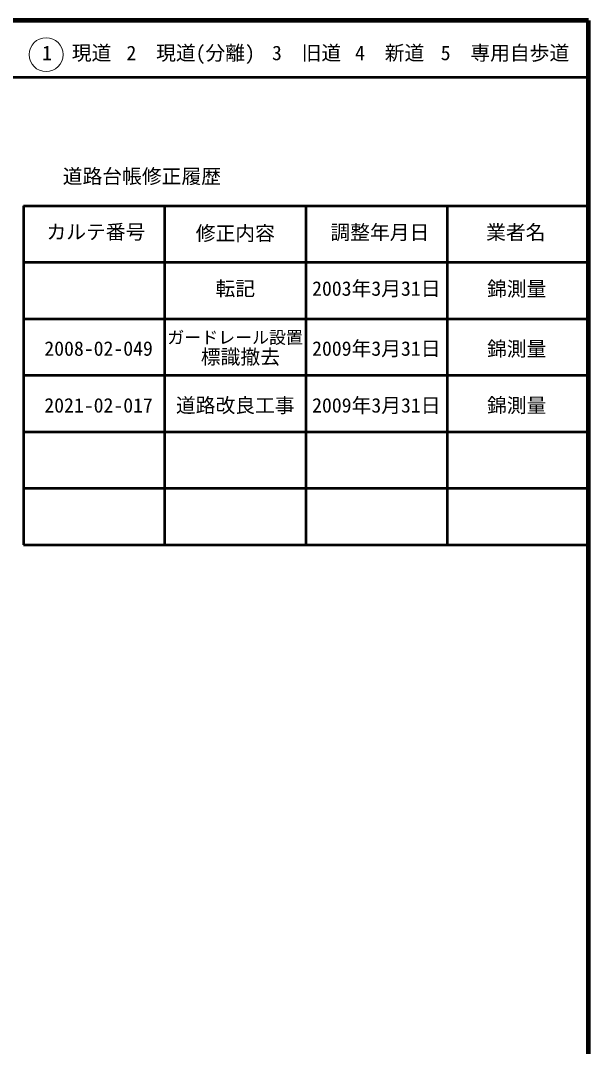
# Model space of a CAD drawing. Units: millimetres, scale not verified. Extents: x 40000 to 680000, y 20000 to 380000.
# Drawn here: x 579500 to 680000, y 198357 to 380000 of the extents above; entities that cross this region are included whole.
import ezdxf
from ezdxf.enums import TextEntityAlignment as Align

# ---------------------------------------------------------------- set-up
doc = ezdxf.new("R2010")
doc.units = ezdxf.units.MM
doc.header["$LTSCALE"] = 1000
for name, color, linetype, lineweight in [('M-TTL', 2, 'Continuous', 140), ('M-TTL-FRAM', 2, 'Continuous', 50), ('M-TTL-LINE', 7, 'Continuous', 50), ('M-TTL-TXT', 7, 'Continuous', 13)]:
    doc.layers.add(name, color=color, linetype=linetype, lineweight=lineweight)
doc.styles.add('ＭＳ ゴシック', font='')
doc.styles.get('ＭＳ ゴシック').set_extended_font_data('MS Gothic')

msp = doc.modelspace()

# ---------------------------------------------------------------- linework, layer by layer
at = {"layer": 'M-TTL'}
for p, q in [((680000, 380000), (40000, 380000)), ((680000, 20000), (680000, 380000))]:
    msp.add_line(p, q, dxfattribs=at)
at = {"layer": 'M-TTL-FRAM'}
for p, q in [((580000, 347197), (580000, 287197)), ((580000, 347197), (680000, 347197)), ((580000, 287197), (680000, 287197))]:
    msp.add_line(p, q, dxfattribs=at)
at = {"layer": 'M-TTL-LINE'}
for p, q in [((40000, 370000), (680000, 370000)), ((605000, 347197), (605000, 287197)), ((630000, 347197), (630000, 287197)), ((655000, 347197), (655000, 287197)), ((580000, 337197), (680000, 337197)), ((580000, 327197), (680000, 327197)), ((580000, 317197), (680000, 317197)), ((580000, 307197), (680000, 307197)), ((580000, 297197), (680000, 297197))]:
    msp.add_line(p, q, dxfattribs=at)
at = {"layer": 'M-TTL-TXT'}
msp.add_circle((584031, 373958), 3000, dxfattribs=at)

# ---------------------------------------------------------------- texts
at = {"layer": 'M-TTL-TXT', "style": 'ＭＳ ゴシック'}
for s, height, p in [('1\u3000現道', 2566, (583323, 372208)), ('2\u3000現道(分離)', 2566, (598244, 372208)), ('3\u3000旧道', 2566, (623997, 372208)), ('4\u3000新道', 2566, (638699, 372208)), ('5\u3000専用自歩道', 2566, (653854, 372208)), ('道路台帳修正履歴', 2566, (586969, 350363)), ('カルテ番号', 2566, (584090, 340527)), ('修正内容', 2566, (610504, 340273)), ('調整年月日', 2566, (634339, 340447)), ('業者名', 2566, (661885, 340447)), ('転記', 2566, (614004, 330496)), ('2003年3月31日', 2566, (631095, 330496)), ('錦測量', 2566, (662049, 330439)), ('ガードレール設置', 2199, (605479, 322126)), ('2009年3月31日', 2566, (631095, 319874)), ('錦測量', 2566, (662049, 319817)), ('2008-02-049', 2566, (583713, 319874)), ('標識撤去', 2566, (611405, 318409)), ('2021-02-017', 2566, (583713, 309814)), ('道路改良工事', 2566, (607004, 309814)), ('2009年3月31日', 2566, (631095, 309814)), ('錦測量', 2566, (662049, 309814))]:
    msp.add_text(s, height=height, dxfattribs=at).set_placement(p, align=Align.BOTTOM_LEFT)

doc.saveas('drawing.dxf')
